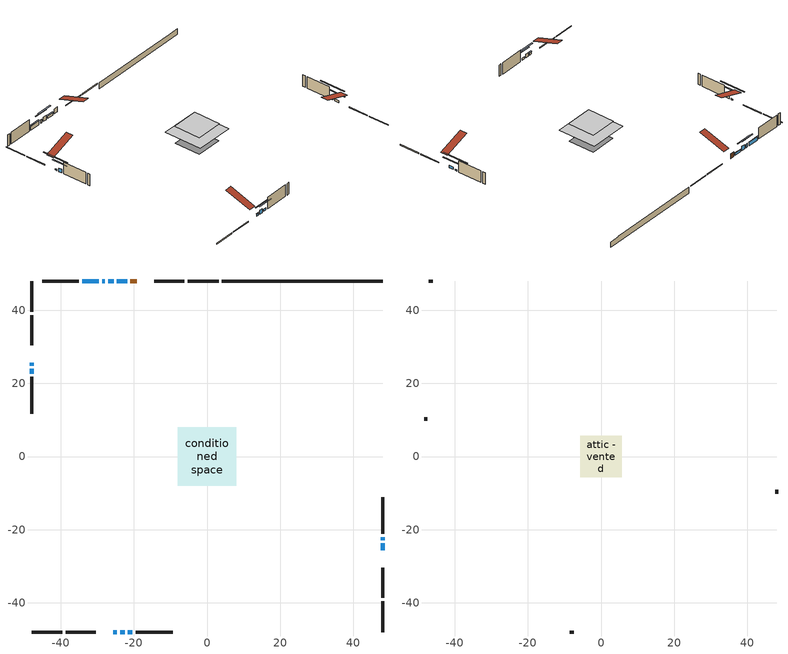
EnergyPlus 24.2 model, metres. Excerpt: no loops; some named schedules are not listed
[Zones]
conditioned space
 floor adiabatic (AdiabaticFloorConstruction): -7.97,-7.97 -7.97,7.97 7.97,7.97 7.97,-7.97 z3.36
 floor foundation (Slab1 construction): -5.53,-5.45 -5.53,5.45 5.53,5.45 5.53,-5.45 z-1.52
 wall outside (RimJoist1 construction): 3.16,47.99 -5.29,47.99 / -47.99,-47.99 -39.53,-47.99 / -47.99,47.99 -47.99,39.53 / 47.99,-47.99 47.99,-39.53 z0.92:1.22
 wall outside (RimJoist2 construction): -6.22,47.99 -14.45,47.99 / -38.6,-47.99 -30.37,-47.99 / -47.99,38.6 -47.99,30.37 / 47.99,-38.6 47.99,-30.37 z0.92:1.22
 wall outside (AdiabaticWallConstruction 1): -19.2,47.99 -20.94,47.99 z0.92:2.95
 wall outside (AdiabaticWallConstruction): 47.99,-25.62 47.99,-23.79 / -21.87,47.99 -24.61,47.99 / -25.62,-47.99 -24.7,-47.99 / -21.63,-47.99 -20.4,-47.99 z0.92:1.84; 47.99,-22.86 47.99,-22.09 / -47.99,25.62 -47.99,24.85 z0.92:1.43; -25.54,47.99 -27.07,47.99 z0.92:2.75; -27.99,47.99 -28.61,47.99 z0.92:2.45; -23.77,-47.99 -22.55,-47.99 / -29.53,47.99 -34.11,47.99 z0.92:2.44; -47.99,23.93 -47.99,22.69 z0.92:2.36
 wall outside (Wall1 construction): -35.03,47.99 -45.1,47.99 / -19.48,-47.99 -9.41,-47.99 / -47.99,21.76 -47.99,11.7 / 47.99,-21.17 47.99,-11.11 z0.92:5.8
 wall foundation (FoundationWall1 construction): 4.09,47.99,-1.52 4.09,47.99,0.92 43.6,47.99,0.92 43.6,47.99,0.74 47.99,47.99,0.74 47.99,47.99,-1.52
 window (WindowConstruction): 47.99,-25.62 47.99,-23.79 z0.92:1.83
 window (WindowConstruction 7): -21.87,47.99 -24.61,47.99 z0.92:1.83
 window (WindowConstruction 8): -25.62,-47.99 -24.7,-47.99 z0.92:1.83
 window (WindowConstruction 9): 47.99,-22.86 47.99,-22.1 z0.92:1.43
 window (WindowConstruction 10): -47.99,25.62 -47.99,24.85 z0.92:1.43
 window (WindowConstruction 1): -25.54,47.99 -27.07,47.99 z0.92:2.75
 window (WindowConstruction 2): -27.99,47.99 -28.6,47.99 z0.92:2.44
 window (WindowConstruction 3): -23.77,-47.99 -22.55,-47.99 z0.92:2.44
 window (WindowConstruction 4): -21.62,-47.99 -20.4,-47.99 z0.92:1.83
 window (WindowConstruction 5): -47.99,23.93 -47.99,22.69 z0.92:2.36
 window (WindowConstruction 6): -29.53,47.99 -34.11,47.99 z0.92:2.44
 door (Door): -19.21,47.99 -20.94,47.99 z0.92:2.95
 ceiling adiabatic (AdiabaticFloorConstruction): 7.97,-7.97 7.97,7.97 -7.97,7.97 -7.97,-7.97 z3.36
attic - vented
 floor to conditioned space (Floor1 construction Reversed): -5.64,-5.64 -5.64,5.64 5.64,5.64 5.64,-5.64 z5.8
 wall outside (Wall3 construction): -46.03,47.99 -47.06,47.99 / -8.48,-47.99 -7.45,-47.99 / -47.99,10.77 -47.99,9.74 / 47.99,-10.18 47.99,-9.15 z0.92:5.8
 roof outside (Roof1 construction): -18.28,47.99,5.8 -18.28,37,9.46 -15.38,37,9.46 -15.38,47.99,5.8; -26.54,-47.99,5.8 -26.54,-37,9.46 -29.44,-37,9.46 -29.44,-47.99,5.8; -47.99,26.54,5.8 -37,26.54,9.46 -37,29.44,9.46 -47.99,29.44,5.8; 47.99,-26.54,5.8 37,-26.54,9.46 37,-29.44,9.46 47.99,-29.44,5.8
shading: 47.99,-21.15 47.99,-28.26 48.4,-28.26 48.4,-21.15 z4.47; -24.81,47.99 -21.67,47.99 -21.67,48.4 -24.81,48.4 z2.04; -24.5,-47.99 -25.82,-47.99 -25.82,-48.4 -24.5,-48.4 z2.04; 47.99,-17.02 47.99,-27.94 48.4,-27.94 48.4,-17.02 z6.51; -47.99,19.77 -47.99,30.7 -48.4,30.7 -48.4,19.77 z6.51; -29.7,47.99 -22.9,47.99 -22.9,48.4 -29.7,48.4 z5.39; -31.24,47.99 -25.35,47.99 -25.35,48.4 -31.24,48.4 z5.08; -19.91,-47.99 -26.41,-47.99 -26.41,-48.4 -19.91,-48.4 z5.08; -17.77,-47.99 -24.26,-47.99 -24.26,-48.4 -17.77,-48.4 z4.47; -47.99,20.05 -47.99,26.57 -48.4,26.57 -48.4,20.05 z5; -34.31,47.99 -29.33,47.99 -29.33,48.4 -34.31,48.4 z2.65
[Building]
Building 1: Terrain=Suburbs
[Site:Location]
Toronto City Centre_ON: Latitude {deg}=43.63; Longitude {deg}=-79.39; Time Zone {hr}=-5; Elevation {m}=77; Keep Site Location Information=Yes
[Site:GroundTemperature:Shallow]
5.01852, 3.26908, 3.12898, 3.95918, 7.29196, 10.6092, 13.4851, 15.3069, 15.4617, 13.9799, 11.1774, 7.9619
[Site:WaterMainsTemperature]
Calculation Method=Schedule; Temperature Schedule=mains temperature schedule
[Material] Roughness=Rough; Thermal Absorptance=0.9
Name | Thickness {m} | Conductivity {W/m-K} | Density {kg/m3} | Specific Heat {J/kg-K} | Solar Absorptance | Visible Absorptance
asphalt or fiberglass shingles | 0.00635 | 0.162714 | 1121.4 | 1465.45 | 0.4 | 0.4
ceiling loosefill ins | 0.169333 | 0.0480833 | 16.02 | 1046.75 | 0.7 | 0.7
ceiling stud and cavity | 0.1397 | 0.0881524 | 65.682 | 1177.47 | 0.7 | 0.7
concrete 4.0 in. | 0.1016 | 1.803125 | 2242.8 | 837.4 | 0.7 | 0.7
concrete 8.0 in. | 0.2032 | 1.803125 | 2242.8 | 837.4 | 0.7 | 0.7
door material | 0.04445 | 0.053851 | 512.64 | 1214.23 | 0.7 | 0.7
floor covering | 0.0127 | 0.0433444 | 54.468 | 1339.84 | 0.6 | 0.6
floor rigid ins; wall rigid ins 1 | 0.512978 | 0.029427 | 32.04 | 1214.23 | 0.7 | 0.7
floor stud and cavity | 0.1397 | 1.75129 | 37.0049 | 1207.88 | 0.7 | 0.7
furniture material conditioned space 1 | 0.1524 | 0.115458 | 640.8 | 1214.23 | 0.6 | 0.6
gypsum board | 0.0127 | 0.160291 | 801 | 837.4 | 0.6 | 0.6
osb sheathing 0.5 in. | 0.0127 | 0.115458 | 512.64 | 1214.23 | 0.7 | 0.7
osb sheathing 0.75 in. | 0.01905 | 0.115458 | 512.64 | 1214.23 | 0.7 | 0.7
osb sheathing 2.0 in. | 0.0508 | 0.115458 | 512.64 | 1214.23 | 0.7 | 0.7
rim joist rigid ins; wall rigid ins | 0.051816 | 0.029427 | 32.04 | 1214.23 | 0.7 | 0.7
rim joist stud and cavity | 0.0508 | 0.0379815 | 125.044 | 1163.47 | 0.6 | 0.6
rim joist stud and cavity 1 | 0.0508 | 0.0344034 | 125.044 | 1163.47 | 0.6 | 0.6
wall stud and cavity | 0.1397 | 0.162914 | 139.0536 | 1170.24 | 0.7 | 0.7
wall stud and cavity 1 | 0.0889 | 6.9971 | 50.32683 | 1063.81 | 0.6 | 0.6
wall stud and cavity 2 | 0.0889 | 0.380278 | 52.3479 | 1209.89 | 0.7 | 0.7
wall stud and cavity 3 | 0.0889 | 0.391764 | 83.0341 | 1211.67 | 0.7 | 0.7
wood siding | 0.0254 | 0.102417 | 544.68 | 1172.36 | 0.4 | 0.4
wood siding 1 | 0.00254 | 0.102417 | 544.68 | 1172.36 | 0.4 | 0.4
wood siding 2; wood siding 3; wood siding 4 | 0.0254 | 0.102417 | 544.68 | 1172.36 | 0.7 | 0.7
[WindowMaterial:SimpleGlazingSystem]
Name | U-Factor {W/m2-K} | Solar Heat Gain Coefficient
WindowMaterial | 2.234293 | 0.59
WindowMaterial 1 | 2.35183 | 0.53
WindowMaterial 2 | 2.25871 | 0.59
WindowMaterial 3 | 2.12584 | 0.63
WindowMaterial 4 | 2.31322 | 0.57
WindowMaterial 5 | 2.13039 | 0.63
WindowMaterial 6 | 2.09916 | 0.64
WindowMaterial 7 | 3.00253 | 0.58
[Construction]
AdiabaticFloorConstruction: floor stud and cavity, floor rigid ins, osb sheathing 0.75 in., floor covering
AdiabaticWallConstruction: wood siding 3, wall rigid ins 1, wall stud and cavity 2, gypsum board
AdiabaticWallConstruction 1: wood siding 4, wall rigid ins 1, wall stud and cavity 2, gypsum board
Door: door material
Floor1 construction Reversed: gypsum board, ceiling stud and cavity, ceiling loosefill ins
FoundationWall1 construction: concrete 8.0 in.
furniture construction conditioned space 1: furniture material conditioned space 1
PartitionWallConstruction: gypsum board, wall stud and cavity 3, gypsum board
RimJoist1 construction: wood siding 2, osb sheathing 2.0 in., rim joist stud and cavity
RimJoist2 construction: wood siding 2, rim joist rigid ins, osb sheathing 2.0 in., rim joist stud and cavity 1
Roof1 construction: asphalt or fiberglass shingles
Slab1 construction: concrete 4.0 in.
Wall1 construction: wood siding, wall rigid ins, osb sheathing 0.5 in., wall stud and cavity, gypsum board
Wall3 construction: wood siding 1, wall stud and cavity 1
WindowConstruction; WindowConstruction 7; WindowConstruction 8: WindowMaterial
WindowConstruction 1: WindowMaterial 1
WindowConstruction 10; WindowConstruction 9: WindowMaterial 7
WindowConstruction 2: WindowMaterial 2
WindowConstruction 3: WindowMaterial 3
WindowConstruction 4: WindowMaterial 4
WindowConstruction 5: WindowMaterial 5
WindowConstruction 6: WindowMaterial 6
[Zone] Multiplier=1; Part of Total Floor Area=Yes
Name | Volume {m3}
attic - vented | 75.5922
conditioned space | 913.8
[Space]
Name | Zone | Volume {m3}
attic - vented 1 | attic - vented | 75.5922
conditioned space 1 | conditioned space | 913.8
[ZoneInfiltration:EffectiveLeakageArea]
infil attic - vented 1: Zone or Space=attic - vented 1; Schedule=Always On Discrete; Effective Air Leakage Area {cm2}=5354.95; Stack Coefficient=0.000593732; Wind Coefficient=1.64632e-05
[ZoneMixing]
whole house fan mix: Zone or Space=attic - vented; Schedule=Always On Continuous; Design Flow Rate Calculation Method=Flow/Zone; Design Flow Rate {m3/s}=0; Source Zone or Space=conditioned space
[SurfaceProperty:ExposedFoundationPerimeter]
Slab1: Exposed Perimeter Calculation Method=TotalExposedPerimeter; Total Exposed Perimeter {m}=43.892
[InternalMass] Zone or ZoneList=conditioned space; Space or SpaceList=conditioned space 1
Name | Construction | Surface Area {m2}
furniture mass conditioned space 1 | furniture construction conditioned space 1 | 149.92
partition wall mass | PartitionWallConstruction | 374.8
[Lights]
interior lighting: Zone or ZoneList or Space or SpaceList=conditioned space 1; Schedule=interior lighting schedule; Design Level Calculation Method=LightingLevel; Lighting Level {W}=343.2; Return Air Fraction=0; Fraction Radiant=0.6; Fraction Visible=0.2; Fraction Replaceable=1
[People]
occupants: Zone or ZoneList or Space or SpaceList=conditioned space 1; Number of People Schedule=occupants schedule; Number of People Calculation Method=People; Number of People=3; Fraction Radiant=0.314171; Sensible Heat Fraction=0.56303; Activity Level Schedule=occupants activity schedule; Carbon Dioxide Generation Rate {m3/s-W}=0; Enable ASHRAE 55 Comfort Warnings=No; Mean Radiant Temperature Calculation Type=EnclosureAveraged
[ElectricEquipment] Zone or ZoneList or Space or SpaceList=conditioned space 1; Design Level Calculation Method=EquipmentLevel
Name | Schedule | Design Level {W} | Fraction Latent | Fraction Radiant | Fraction Lost
clothes dryer | clothes dryer schedule | 140.772 | 0.015 | 0.081 | 0.85
clothes washer | clothes washer schedule | 32.1985 | 0.03 | 0.162 | 0.7
cooking range | cooking range schedule | 215.147 | 0.08 | 0.432 | 0.2
dishwasher | dishwasher schedule | 66.8632 | 0.3 | 0.18 | 0.4
fridge | fridge schedule | 72.9452 | 0 | 0.6 | 0
mech vent house fan | mech vent house fan schedule | 0 | 0 | 0 | 1
mech vent house fan cfis | mech vent house fan cfis schedule | 0 | 0 | 0 | 0
misc plug loads | misc plug loads schedule | 494.7 | 0.045 | 0.513 | 0.1
whole house fan | Always On Discrete | 0 | 0 | 0 | 1
[OtherEquipment] Zone or ZoneList or Space or SpaceList=conditioned space 1; Design Level Calculation Method=EquipmentLevel
Name | Fuel Type | Schedule | Design Level {W} | Fraction Latent | Fraction Radiant | Fraction Lost
clothes dryer 1 | Electricity | clothes dryer schedule | 0 | 0.015 | 0.081 | 0.85
cooking range 1 | Electricity | cooking range schedule | 0 | 0.08 | 0.432 | 0.2
general water use latent | None | general water use schedule | 62.594 | 1 | 0 | 0
general water use sensible | None | general water use schedule | -61.6891 | 0 | 0.6 | 0
mech vent house fan latent load | None | Always On Discrete | 0 | 1 | 0 | 0
mech vent house fan sensible load | None | Always On Discrete | 0 | 0 | 0 | 0
water heater energy adjustment1 | NaturalGas | Always On Discrete | 0.01 | 0 | 0 | 1
[ZoneInfiltration:DesignFlowRate] Zone or ZoneList or Space or SpaceList=conditioned space 1; Schedule=Always On Discrete; Design Flow Rate Calculation Method=Flow/Zone; Design Flow Rate {m3/s}=0
infil flow; natural vent flow; whole house fan flow
[AvailabilityManager:Scheduled]
central ac and furnace airloop Availability Manager: Schedule=Always On Discrete
[Foundation:Kiva]
Foundation Kiva 1: Initial Indoor Air Temperature {C}=18; Wall Height Above Grade {m}=0.919978; Wall Depth Below Slab {m}=0.2032
[Foundation:Kiva:Settings]
Soil Conductivity {W/m-K}=0.849921; Soil Density {kg/m3}=1842.3; Soil Specific Heat {J/kg-K}=418.7; Ground Solar Absorptivity=0.9; Ground Thermal Absorptivity=0.9; Ground Surface Roughness {m}=0.03; Far-Field Width {m}=40; Deep-Ground Boundary Condition=ZeroFlux; Deep-Ground Depth {m}=40; Minimum Cell Dimension {m}=0.2; Maximum Cell Growth Coefficient=3; Simulation Timestep=Timestep
[Exterior:Lights]
exterior lighting: Schedule=exterior lighting schedule; Design Level {W}=75.6
[EnergyManagementSystem:GlobalVariable]
central_ac_and_furnace_airloop_Fan_RTF
infil_program_Qfan
infil_program_Qinf
natural_vent_program_Qnv
natural_vent_program_Qwhf
[EnergyManagementSystem:Sensor]
Name | Output:Variable or Output:Meter Index Key | Output:Variable or Output:Meter
airflow_gain | infil flow | Infiltration Sensible Heat Gain Energy
airflow_gain_1 | natural vent flow | Infiltration Sensible Heat Gain Energy
airflow_gain_2 | whole house fan flow | Infiltration Sensible Heat Gain Energy
airflow_loss | infil flow | Infiltration Sensible Heat Loss Energy
airflow_loss_1 | natural vent flow | Infiltration Sensible Heat Loss Energy
airflow_loss_2 | whole house fan flow | Infiltration Sensible Heat Loss Energy
clg_load_cond |  | Cooling:EnergyTransfer:Zone:CONDITIONED SPACE
clg_sp_s; clg_sp_s_1 | cooling setpoint | Schedule Value
clothes_dryer_exhaust_0_sch_s | clothes dryer exhaust 0 schedule | Schedule Value
cool_season | cooling season schedule | Schedule Value
htg_load_cond |  | Heating:EnergyTransfer:Zone:CONDITIONED SPACE
htg_sp_s; htg_sp_s_1 | heating setpoint | Schedule Value
ig_ee_conv | clothes dryer | Electric Equipment Convective Heating Energy
ig_ee_conv_2 | cooking range | Electric Equipment Convective Heating Energy
ig_ee_conv_4 | fridge | Electric Equipment Convective Heating Energy
ig_ee_conv_5 | misc plug loads | Electric Equipment Convective Heating Energy
ig_ee_conv_6 | whole house fan | Electric Equipment Convective Heating Energy
ig_ee_rad | clothes dryer | Electric Equipment Radiant Heating Energy
ig_ee_rad_2 | cooking range | Electric Equipment Radiant Heating Energy
ig_ee_rad_4 | fridge | Electric Equipment Radiant Heating Energy
ig_ee_rad_5 | misc plug loads | Electric Equipment Radiant Heating Energy
ig_ee_rad_6 | whole house fan | Electric Equipment Radiant Heating Energy
ig_lgt_conv | interior lighting | Lights Convective Heating Energy
ig_lgt_rad | interior lighting | Lights Radiant Heating Energy
ig_lgt_vis | interior lighting | Lights Visible Radiation Heating Energy
ig_oe_conv | clothes dryer 1 | Other Equipment Convective Heating Energy
ig_oe_conv_1 | cooking range 1 | Other Equipment Convective Heating Energy
ig_oe_conv_2 | general water use latent | Other Equipment Convective Heating Energy
ig_oe_conv_3 | general water use sensible | Other Equipment Convective Heating Energy
ig_oe_conv_4 | water heater energy adjustment1 | Other Equipment Convective Heating Energy
ig_oe_rad | clothes dryer 1 | Other Equipment Radiant Heating Energy
ig_oe_rad_1 | cooking range 1 | Other Equipment Radiant Heating Energy
ig_oe_rad_2 | general water use latent | Other Equipment Radiant Heating Energy
ig_oe_rad_3 | general water use sensible | Other Equipment Radiant Heating Energy
ig_oe_rad_4 | water heater energy adjustment1 | Other Equipment Radiant Heating Energy
ig_ppl_conv | occupants | People Convective Heating Energy
ig_ppl_rad | occupants | People Radiant Heating Energy
im_conv | furniture mass conditioned space 1 | Surface Inside Face Convection Heat Gain Energy
im_conv_1 | partition wall mass | Surface Inside Face Convection Heat Gain Energy
im_ig | furniture mass conditioned space 1 | Surface Inside Face Internal Gains Radiation Heat Gain Energy
im_ig_1 | partition wall mass | Surface Inside Face Internal Gains Radiation Heat Gain Energy
im_lgt | furniture mass conditioned space 1 | Surface Inside Face Lights Radiation Heat Gain Energy
im_lgt_1 | partition wall mass | Surface Inside Face Lights Radiation Heat Gain Energy
im_sol | furniture mass conditioned space 1 | Surface Inside Face Solar Radiation Heat Gain Energy
im_sol_1 | partition wall mass | Surface Inside Face Solar Radiation Heat Gain Energy
im_surf | furniture mass conditioned space 1 | Surface Inside Face Net Surface Thermal Radiation Heat Gain Energy
im_surf_1 | partition wall mass | Surface Inside Face Net Surface Thermal Radiation Heat Gain Energy
mv_conv | mech vent house fan | Electric Equipment Convective Heating Energy
mv_conv_1 | mech vent house fan cfis | Electric Equipment Convective Heating Energy
mv_conv_2 | mech vent house fan latent load | Other Equipment Convective Heating Energy
mv_conv_3 | mech vent house fan sensible load | Other Equipment Convective Heating Energy
mv_rad | mech vent house fan | Electric Equipment Radiant Heating Energy
mv_rad_1 | mech vent house fan cfis | Electric Equipment Radiant Heating Energy
mv_rad_2 | mech vent house fan latent load | Other Equipment Radiant Heating Energy
mv_rad_3 | mech vent house fan sensible load | Other Equipment Radiant Heating Energy
natural_vent_s | natural vent schedule | Schedule Value
out_pb_s |  | Site Outdoor Air Barometric Pressure
out_wt_s |  | Site Outdoor Air Humidity Ratio
site_vw_s |  | Site Wind Speed
ss_back_out | Window1 | Surface Window Shortwave from Zone Back Out Window Heat Transfer Rate
ss_back_out_1 | Window12 | Surface Window Shortwave from Zone Back Out Window Heat Transfer Rate
ss_back_out_10 | Window9 | Surface Window Shortwave from Zone Back Out Window Heat Transfer Rate
ss_back_out_2 | Window15 | Surface Window Shortwave from Zone Back Out Window Heat Transfer Rate
ss_back_out_3 | Window16 | Surface Window Shortwave from Zone Back Out Window Heat Transfer Rate
ss_back_out_4 | Window17 | Surface Window Shortwave from Zone Back Out Window Heat Transfer Rate
ss_back_out_5 | Window3 | Surface Window Shortwave from Zone Back Out Window Heat Transfer Rate
ss_back_out_6 | Window4 | Surface Window Shortwave from Zone Back Out Window Heat Transfer Rate
ss_back_out_7 | Window5 | Surface Window Shortwave from Zone Back Out Window Heat Transfer Rate
ss_back_out_8 | Window6 | Surface Window Shortwave from Zone Back Out Window Heat Transfer Rate
ss_back_out_9 | Window8 | Surface Window Shortwave from Zone Back Out Window Heat Transfer Rate
ss_conv | Door1 | Surface Inside Face Convection Heat Gain Energy
ss_conv_1 | Window1 | Surface Inside Face Convection Heat Gain Energy
ss_conv_10 | Window8 | Surface Inside Face Convection Heat Gain Energy
ss_conv_11 | Window9 | Surface Inside Face Convection Heat Gain Energy
ss_conv_2 | Window12 | Surface Inside Face Convection Heat Gain Energy
ss_conv_3 | Window15 | Surface Inside Face Convection Heat Gain Energy
ss_conv_4 | Window16 | Surface Inside Face Convection Heat Gain Energy
ss_conv_5 | Window17 | Surface Inside Face Convection Heat Gain Energy
ss_conv_6 | Window3 | Surface Inside Face Convection Heat Gain Energy
ss_conv_7 | Window4 | Surface Inside Face Convection Heat Gain Energy
ss_conv_8 | Window5 | Surface Inside Face Convection Heat Gain Energy
ss_conv_9 | Window6 | Surface Inside Face Convection Heat Gain Energy
ss_ig | Door1 | Surface Inside Face Internal Gains Radiation Heat Gain Energy
ss_ig_1 | Window1 | Surface Inside Face Internal Gains Radiation Heat Gain Energy
ss_ig_10 | Window8 | Surface Inside Face Internal Gains Radiation Heat Gain Energy
ss_ig_11 | Window9 | Surface Inside Face Internal Gains Radiation Heat Gain Energy
ss_ig_2 | Window12 | Surface Inside Face Internal Gains Radiation Heat Gain Energy
ss_ig_3 | Window15 | Surface Inside Face Internal Gains Radiation Heat Gain Energy
ss_ig_4 | Window16 | Surface Inside Face Internal Gains Radiation Heat Gain Energy
ss_ig_5 | Window17 | Surface Inside Face Internal Gains Radiation Heat Gain Energy
ss_ig_6 | Window3 | Surface Inside Face Internal Gains Radiation Heat Gain Energy
ss_ig_7 | Window4 | Surface Inside Face Internal Gains Radiation Heat Gain Energy
ss_ig_8 | Window5 | Surface Inside Face Internal Gains Radiation Heat Gain Energy
ss_ig_9 | Window6 | Surface Inside Face Internal Gains Radiation Heat Gain Energy
ss_lgt | Door1 | Surface Inside Face Lights Radiation Heat Gain Energy
ss_sol | Door1 | Surface Inside Face Solar Radiation Heat Gain Energy
ss_surf | Door1 | Surface Inside Face Net Surface Thermal Radiation Heat Gain Energy
ss_surf_1 | Window1 | Surface Inside Face Net Surface Thermal Radiation Heat Gain Energy
ss_surf_10 | Window8 | Surface Inside Face Net Surface Thermal Radiation Heat Gain Energy
ss_surf_11 | Window9 | Surface Inside Face Net Surface Thermal Radiation Heat Gain Energy
ss_surf_2 | Window12 | Surface Inside Face Net Surface Thermal Radiation Heat Gain Energy
ss_surf_3 | Window15 | Surface Inside Face Net Surface Thermal Radiation Heat Gain Energy
ss_surf_4 | Window16 | Surface Inside Face Net Surface Thermal Radiation Heat Gain Energy
ss_surf_5 | Window17 | Surface Inside Face Net Surface Thermal Radiation Heat Gain Energy
ss_surf_6 | Window3 | Surface Inside Face Net Surface Thermal Radiation Heat Gain Energy
ss_surf_7 | Window4 | Surface Inside Face Net Surface Thermal Radiation Heat Gain Energy
ss_surf_8 | Window5 | Surface Inside Face Net Surface Thermal Radiation Heat Gain Energy
ss_surf_9 | Window6 | Surface Inside Face Net Surface Thermal Radiation Heat Gain Energy
ss_trans_in | Window1 | Surface Window Transmitted Solar Radiation Rate
ss_trans_in_1 | Window12 | Surface Window Transmitted Solar Radiation Rate
ss_trans_in_10 | Window9 | Surface Window Transmitted Solar Radiation Rate
ss_trans_in_2 | Window15 | Surface Window Transmitted Solar Radiation Rate
ss_trans_in_3 | Window16 | Surface Window Transmitted Solar Radiation Rate
ss_trans_in_4 | Window17 | Surface Window Transmitted Solar Radiation Rate
ss_trans_in_5 | Window3 | Surface Window Transmitted Solar Radiation Rate
ss_trans_in_6 | Window4 | Surface Window Transmitted Solar Radiation Rate
ss_trans_in_7 | Window5 | Surface Window Transmitted Solar Radiation Rate
ss_trans_in_8 | Window6 | Surface Window Transmitted Solar Radiation Rate
ss_trans_in_9 | Window8 | Surface Window Transmitted Solar Radiation Rate
ss_trans_out | Window1 | Surface Inside Face Initial Transmitted Diffuse Transmitted Out Window Solar Radiation Rate
ss_trans_out_1 | Window12 | Surface Inside Face Initial Transmitted Diffuse Transmitted Out Window Solar Radiation Rate
ss_trans_out_10 | Window9 | Surface Inside Face Initial Transmitted Diffuse Transmitted Out Window Solar Radiation Rate
ss_trans_out_2 | Window15 | Surface Inside Face Initial Transmitted Diffuse Transmitted Out Window Solar Radiation Rate
ss_trans_out_3 | Window16 | Surface Inside Face Initial Transmitted Diffuse Transmitted Out Window Solar Radiation Rate
ss_trans_out_4 | Window17 | Surface Inside Face Initial Transmitted Diffuse Transmitted Out Window Solar Radiation Rate
ss_trans_out_5 | Window3 | Surface Inside Face Initial Transmitted Diffuse Transmitted Out Window Solar Radiation Rate
ss_trans_out_6 | Window4 | Surface Inside Face Initial Transmitted Diffuse Transmitted Out Window Solar Radiation Rate
ss_trans_out_7 | Window5 | Surface Inside Face Initial Transmitted Diffuse Transmitted Out Window Solar Radiation Rate
ss_trans_out_8 | Window6 | Surface Inside Face Initial Transmitted Diffuse Transmitted Out Window Solar Radiation Rate
ss_trans_out_9 | Window8 | Surface Inside Face Initial Transmitted Diffuse Transmitted Out Window Solar Radiation Rate
s_conv | Floor1 | Surface Inside Face Convection Heat Gain Energy
s_conv_1 | FoundationWall1 | Surface Inside Face Convection Heat Gain Energy
s_conv_10 | RimJoist2:270 | Surface Inside Face Convection Heat Gain Energy
s_conv_11 | RimJoist2:90 | Surface Inside Face Convection Heat Gain Energy
s_conv_12 | Slab1 | Surface Inside Face Convection Heat Gain Energy
s_conv_13 | Wall1:0 | Surface Inside Face Convection Heat Gain Energy
s_conv_14 | Wall1:180 | Surface Inside Face Convection Heat Gain Energy
s_conv_15 | Wall1:270 | Surface Inside Face Convection Heat Gain Energy
s_conv_16 | Wall1:90 | Surface Inside Face Convection Heat Gain Energy
s_conv_2 | inferred conditioned ceiling | Surface Inside Face Convection Heat Gain Energy
s_conv_3 | inferred conditioned floor | Surface Inside Face Convection Heat Gain Energy
s_conv_4 | RimJoist1:0 | Surface Inside Face Convection Heat Gain Energy
s_conv_5 | RimJoist1:180 | Surface Inside Face Convection Heat Gain Energy
s_conv_6 | RimJoist1:270 | Surface Inside Face Convection Heat Gain Energy
s_conv_7 | RimJoist1:90 | Surface Inside Face Convection Heat Gain Energy
s_conv_8 | RimJoist2:0 | Surface Inside Face Convection Heat Gain Energy
s_conv_9 | RimJoist2:180 | Surface Inside Face Convection Heat Gain Energy
s_ig | Floor1 | Surface Inside Face Internal Gains Radiation Heat Gain Energy
s_ig_1 | FoundationWall1 | Surface Inside Face Internal Gains Radiation Heat Gain Energy
s_ig_10 | RimJoist2:270 | Surface Inside Face Internal Gains Radiation Heat Gain Energy
s_ig_11 | RimJoist2:90 | Surface Inside Face Internal Gains Radiation Heat Gain Energy
s_ig_12 | Slab1 | Surface Inside Face Internal Gains Radiation Heat Gain Energy
s_ig_13 | Wall1:0 | Surface Inside Face Internal Gains Radiation Heat Gain Energy
s_ig_14 | Wall1:180 | Surface Inside Face Internal Gains Radiation Heat Gain Energy
s_ig_15 | Wall1:270 | Surface Inside Face Internal Gains Radiation Heat Gain Energy
s_ig_16 | Wall1:90 | Surface Inside Face Internal Gains Radiation Heat Gain Energy
s_ig_2 | inferred conditioned ceiling | Surface Inside Face Internal Gains Radiation Heat Gain Energy
s_ig_3 | inferred conditioned floor | Surface Inside Face Internal Gains Radiation Heat Gain Energy
